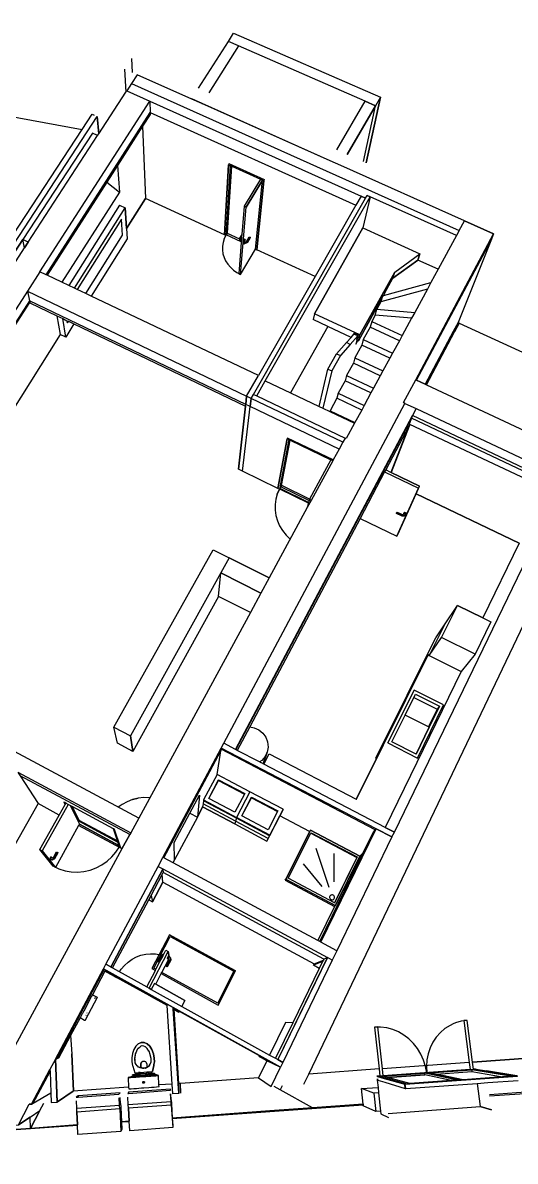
# Model space of a CAD drawing. Header units: metres. Extents: x -13.6 to 30.1, y -4.7 to 20.5.
# Drawn here: x 4.93 to 15.5, y -3.89 to 20.51 of the extents above; entities that cross this region are included whole.
import ezdxf

# ---------------------------------------------------------------- set-up
doc = ezdxf.new("R2010")
doc.units = ezdxf.units.M
for name, color, linetype in [('01_DALLE_INT-F', 7, 'CONTINUOUS'), ('02_MURS_MAISON-F', 7, 'CONTINUOUS'), ('04_MENUISERIE-F', 7, 'CONTINUOUS'), ('06_CLOISON-F', 7, 'CONTINUOUS'), ('07_DOUBLAGE-F', 7, 'CONTINUOUS'), ('08_MEUBLES___SANITAIRE-F', 7, 'CONTINUOUS'), ('23_TN-F', 7, 'CONTINUOUS'), ('LAYER0-F', 7, 'CONTINUOUS'), ('Z_03_R-1-F', 7, 'CONTINUOUS')]:
    doc.layers.add(name, color=color, linetype=linetype)

msp = doc.modelspace()

# ---------------------------------------------------------------- linework, layer by layer
at = {"layer": '01_DALLE_INT-F', "color": 7}
for points in [[(12.236, 16.109), (13.458, 15.557)], [(12.137, 13.693), (12.171, 13.818), (12.918, 15.165), (13.458, 15.557)], [(13.458, 15.557), (13.414, 15.42)], [(13.414, 15.42), (13.458, 15.557)], [(12.918, 15.165), (12.171, 13.818)], [(12.708, 14.722), (12.879, 15.031), (12.918, 15.165)], [(12.674, 14.662), (13.693, 14.938)], [(12.137, 13.693), (12.643, 14.605), (12.674, 14.662)], [(13.617, 14.799), (12.621, 14.527)], [(12.643, 14.605), (12.137, 13.693)], [(12.171, 13.818), (11.192, 14.272)], [(12.496, 14.241), (12.532, 14.367)], [(12.532, 14.367), (13.345, 14.297)], [(11.982, 13.764), (11.478, 13.999), (11.167, 14.144)], [(12.423, 14.107), (13.077, 13.805)], [(12.126, 13.698), (12.137, 13.693)], [(12.24, 13.716), (12.87, 13.424)], [(12.06, 13.329), (12.665, 13.046)], [(11.881, 12.946), (12.462, 12.673)], [(11.704, 12.566), (12.261, 12.303)], [(11.529, 12.191), (12.062, 11.938)]]:
    msp.add_lwpolyline(points, dxfattribs=at)
at = {"layer": '02_MURS_MAISON-F', "color": 7}
for points in [[(8.709, 19.102), (9.347, 20.108), (9.458, 20.284)], [(9.458, 20.284), (12.611, 18.91)], [(9.562, 20.014), (8.927, 19.005)], [(12.505, 18.728), (12.283, 18.825), (9.562, 20.014), (9.347, 20.108)], [(7.268, 19.742), (7.282, 19.442)], [(7.119, 19.515), (7.147, 19.018)], [(1.826, 10.86), (1.961, 11.066), (2.415, 11.763), (2.469, 11.845), (4.205, 14.507), (4.973, 15.685), (5.053, 15.808), (6.541, 18.09), (6.567, 18.128), (7.147, 19.018), (7.165, 19.045)], [(11.673, 17.786), (12.283, 18.825)], [(12.611, 18.91), (12.505, 18.728), (11.897, 17.686)], [(12.283, 18.825), (12.505, 18.728)], [(12.611, 18.91), (12.302, 17.507)], [(12.302, 17.507), (12.611, 18.91)], [(1.76, 11.447), (6.212, 18.221), (6.425, 18.545)], [(6.425, 18.545), (6.469, 18.525)], [(11.897, 17.686), (12.505, 18.728)], [(12.246, 17.531), (12.505, 18.728)], [(1.828, 11.317), (6.534, 18.496)], [(6.534, 18.496), (6.567, 18.128)], [(6.567, 18.128), (6.534, 18.496)], [(6.429, 18.142), (4.938, 15.862), (4.088, 14.563)], [(6.541, 18.09), (6.429, 18.142)], [(11.758, 17.448), (11.76, 17.451)], [(15.04, 15.985), (14.414, 16.264)], [(14.414, 16.264), (15.04, 15.985)], [(4.088, 14.563), (4.938, 15.862)], [(4.973, 15.685), (4.938, 15.862)], [(5.053, 15.808), (4.938, 15.862)], [(14.242, 15.948), (13.848, 15.224), (13.693, 14.938), (13.617, 14.799), (13.345, 14.297), (13.278, 14.174), (13.077, 13.805), (13.016, 13.693), (12.87, 13.424), (12.811, 13.316), (12.665, 13.046), (12.608, 12.942), (12.462, 12.673), (12.407, 12.572), (12.261, 12.303), (12.208, 12.206), (12.062, 11.938), (12.054, 11.923), (11.876, 11.595)], [(13.107, 12.365), (13.367, 12.853), (15.04, 15.985)], [(5.053, 15.808), (4.973, 15.685)], [(13.384, 12.845), (14.978, 15.831)], [(5.303, 15.168), (5.035, 14.752)], [(9.991, 12.944), (6.405, 14.646), (6.286, 14.702), (6.099, 14.791), (6.045, 14.816), (5.92, 14.876), (5.776, 14.944), (5.457, 15.095), (5.434, 15.106), (5.303, 15.168)], [(5.035, 14.752), (9.739, 12.505)], [(9.719, 12.328), (5.077, 14.55)], [(5.084, 14.514), (5.086, 14.504)], [(5.086, 14.504), (5.668, 14.225), (5.792, 14.166), (5.883, 14.122), (5.913, 14.108), (6.032, 14.051), (9.715, 12.287)], [(14.275, 14.082), (14.174, 13.893)], [(14.301, 14.07), (14.275, 14.082)], [(9.715, 12.287), (9.719, 12.328), (9.739, 12.505), (9.991, 12.944)], [(9.956, 12.511), (10.14, 12.832)], [(10.14, 12.832), (10.677, 12.577), (11.298, 12.282), (11.377, 12.245), (11.525, 12.174), (12.054, 11.923)], [(13.367, 12.853), (13.384, 12.845), (13.571, 12.758), (13.598, 12.745), (16.828, 11.238)], [(13.571, 12.758), (13.384, 12.845)], [(9.739, 12.505), (9.719, 12.328)], [(13.137, 12.35), (13.107, 12.365)], [(11.804, 11.519), (11.722, 11.369), (11.596, 11.136), (11.587, 11.121), (11.125, 10.271), (11.04, 10.115), (10.222, 8.611), (10.045, 8.285), (9.819, 7.869), (7.422, 3.462)], [(11.876, 11.595), (11.851, 11.607)], [(10.966, -2.243), (11.071, -2.025), (17.309, 11.01)], [(12.909, 3.161), (16.506, 10.575)], [(15.591, 9.35), (13.376, 10.412)], [(13.376, 10.412), (15.591, 9.35)], [(7.422, 3.462), (1.278, 6.743), (0.737, 7.032), (0.398, 7.213), (0.373, 7.226), (0.234, 7.3)], [(7.841, 2.426), (7.944, 2.62), (9.194, 4.963)], [(7.962, 2.611), (9.185, 4.902)], [(9.103, 4.394), (9.185, 4.902), (9.19, 4.935)], [(9.19, 4.935), (9.185, 4.902)], [(4.83, 4.444), (7.251, 3.146)], [(7.229, 3.107), (4.88, 4.367)], [(8.161, 2.504), (8.194, 2.566), (8.187, 2.938), (8.523, 3.568), (8.727, 3.949)], [(8.727, 3.949), (8.681, 3.484)], [(5.717, 3.527), (5.264, 3.772)], [(7.063, 2.802), (7.037, 2.817), (7.03, 2.835), (6.903, 3.22), (6.879, 3.233), (5.998, 3.706), (5.949, 3.732), (5.91, 3.754), (5.859, 3.78), (5.835, 3.794), (5.816, 3.804)], [(5.816, 3.804), (5.843, 3.751)], [(8.681, 3.484), (8.795, 3.699)], [(8.795, 3.699), (8.681, 3.484)], [(8.523, 3.568), (8.681, 3.484)], [(7.251, 3.146), (7.229, 3.107), (7.063, 2.802), (4.583, -1.759), (4.394, -2.106), (4.391, -2.112)], [(7.063, 2.802), (7.229, 3.107)], [(7.716, 1.666), (7.941, 2.089), (7.924, 2.25)], [(7.941, 2.089), (7.716, 1.666)], [(7.637, 1.71), (7.716, 1.666)], [(7.687, 1.805), (7.716, 1.666)], [(11.369, 0.387), (11.171, 0.306)], [(5.636, -1.705), (6.668, 0.229)], [(5.665, -1.696), (6.685, 0.217)], [(6.709, 0.201), (6.699, 0.183), (6.429, -0.324), (6.428, -0.325), (6.428, -0.326), (6.427, -0.328), (6.425, -0.33), (6.415, -0.35), (6.414, -0.352), (6.413, -0.354), (6.412, -0.355), (6.408, -0.363), (6.408, -0.363), (6.407, -0.365), (6.406, -0.368), (6.242, -0.674), (6.24, -0.677), (6.239, -0.68), (6.238, -0.682), (6.214, -0.727), (6.213, -0.729), (6.211, -0.732), (6.21, -0.735), (6.166, -0.817), (6.164, -0.82), (6.164, -0.822), (6.163, -0.822), (5.962, -1.2), (5.704, -1.683)], [(6.699, 0.183), (6.876, 0.084)], [(6.876, 0.084), (6.709, 0.201)], [(6.709, 0.201), (6.876, 0.084)], [(10.73, -0.924), (10.57, -0.921)], [(5.122, -2.667), (5.518, -1.925)], [(10.262, -2.294), (10.465, -1.876)], [(14.534, -1.928), (12.672, -2.063)], [(14.648, -1.92), (14.609, -1.923)], [(14.662, -1.922), (14.885, -1.958)], [(5.157, -2.647), (5.52, -1.967)], [(9.993, -2.103), (10.262, -2.294)], [(12.597, -2.069), (12.535, -2.073)], [(12.543, -2.153), (12.56, -2.31), (12.572, -2.426), (12.615, -2.82), (12.621, -2.879)], [(12.544, -2.076), (12.693, -2.118)], [(7.022, -2.424), (6.122, -2.49), (6.081, -2.52)], [(6.998, -2.453), (7.022, -2.424)], [(7.186, -2.44), (7.207, -2.438), (8.102, -2.373)], [(7.206, -2.411), (7.186, -2.44)], [(7.207, -2.438), (7.186, -2.44)], [(8.105, -2.346), (7.206, -2.411)], [(7.206, -2.411), (7.207, -2.438)], [(8.102, -2.373), (8.105, -2.346)], [(8.33, -2.434), (8.32, -2.225)], [(12.203, -2.336), (12.56, -2.31)], [(12.241, -2.704), (12.238, -2.668), (12.203, -2.336)], [(12.572, -2.426), (12.468, -2.434), (12.203, -2.336)], [(12.468, -2.434), (12.509, -2.828)], [(14.687, -2.224), (14.752, -2.723)], [(4.841, -3.11), (5.075, -2.671)], [(5.075, -2.671), (5.122, -2.667)], [(5.122, -2.667), (5.075, -2.671)], [(5.1, -3.189), (5.302, -2.808), (5.387, -2.648)], [(6.081, -2.52), (6.123, -2.517), (6.998, -2.453)], [(6.123, -2.517), (6.081, -2.52)], [(6.092, -2.759), (6.085, -2.597)], [(6.122, -2.49), (6.123, -2.517)], [(7.011, -2.692), (7.002, -2.531)], [(7.034, -2.658), (7.027, -2.529)], [(7.199, -2.678), (7.19, -2.517)], [(8.117, -2.611), (8.107, -2.451)], [(8.119, -2.579), (8.111, -2.45)], [(8.124, -2.658), (8.144, -2.967), (8.154, -3.129), (8.152, -3.172)], [(12.238, -2.668), (12.241, -2.704)], [(-5.902, -3.893), (-2.268, -3.628), (0.324, -3.439), (0.748, -3.408), (3.014, -3.243), (3.024, -3.242), (3.036, -3.241), (3.554, -3.204), (3.807, -3.185), (4.841, -3.11), (5.092, -2.946), (5.302, -2.808)], [(5.302, -2.808), (5.1, -3.189)], [(6.116, -3.321), (6.107, -3.116), (6.095, -2.839)], [(6.095, -2.839), (6.107, -3.116)], [(7.015, -2.772), (7.041, -3.253)], [(7.038, -2.737), (7.055, -3.047), (7.063, -3.209), (7.041, -3.253)], [(7.23, -3.24), (7.219, -3.034), (7.203, -2.758)], [(7.203, -2.758), (7.219, -3.034)], [(8.122, -2.691), (8.152, -3.172)], [(11.149, -2.748), (10.238, -2.814), (8.144, -2.967)], [(12.615, -2.82), (12.509, -2.828), (12.241, -2.704)], [(12.621, -2.879), (12.784, -2.954)], [(12.774, -2.868), (14.752, -2.723), (14.993, -2.792)], [(14.993, -2.792), (14.752, -2.723)], [(6.107, -3.116), (5.1, -3.189), (3.556, -3.302), (3.018, -3.579), (0.745, -3.746)], [(5.092, -2.946), (4.841, -3.11)], [(5.1, -3.189), (5.092, -2.946)], [(7.219, -3.034), (7.055, -3.047)], [(3.556, -3.302), (5.1, -3.189)], [(7.041, -3.253), (6.116, -3.321)], [(8.152, -3.172), (7.23, -3.24)]]:
    msp.add_lwpolyline(points, dxfattribs=at)
at = {"layer": '04_MENUISERIE-F', "color": 7}
for points in [[(9.385, 17.449), (9.293, 15.946), (9.257, 15.873), (9.233, 15.796), (9.22, 15.717), (9.219, 15.637), (9.231, 15.557), (9.254, 15.479), (9.288, 15.403), (9.334, 15.332), (9.39, 15.267), (9.455, 15.207), (9.528, 15.156), (9.568, 15.135)], [(9.354, 17.488), (9.352, 17.464), (9.263, 15.96)], [(9.263, 15.96), (9.352, 17.464)], [(9.329, 16.006), (9.42, 17.434)], [(9.352, 17.464), (9.385, 17.449), (9.42, 17.434), (10.035, 17.156)], [(9.42, 17.434), (9.385, 17.449)], [(10.035, 17.156), (9.686, 16.577), (9.636, 15.97), (9.632, 15.918), (9.631, 15.904), (9.628, 15.87), (9.628, 15.868), (9.628, 15.864), (9.622, 15.794), (9.568, 15.133)], [(9.608, 15.114), (9.73, 16.557), (10.079, 17.136)], [(10.079, 17.136), (9.73, 16.557)], [(10.114, 17.145), (10.111, 17.121), (9.959, 15.64)], [(9.959, 15.64), (10.111, 17.121)], [(10.079, 17.136), (10.111, 17.121)], [(9.73, 16.557), (9.686, 16.577)], [(9.257, 15.873), (9.293, 15.946)], [(9.622, 15.813), (9.3, 15.961)], [(9.321, 15.995), (9.322, 15.995), (9.586, 15.873)], [(9.636, 15.97), (9.587, 15.888), (9.586, 15.874), (9.586, 15.873), (9.591, 15.837)], [(9.591, 15.837), (9.592, 15.852), (9.587, 15.888)], [(9.632, 15.918), (9.609, 15.879)], [(9.609, 15.879), (9.614, 15.876), (9.628, 15.87)], [(9.614, 15.876), (9.609, 15.879)], [(9.631, 15.904), (9.614, 15.876)], [(9.628, 15.868), (9.626, 15.865), (9.624, 15.837), (9.623, 15.823), (9.622, 15.813), (9.622, 15.812), (9.62, 15.795)], [(9.626, 15.865), (9.628, 15.864)], [(9.706, 15.863), (9.69, 15.836), (9.687, 15.808), (9.686, 15.794), (9.683, 15.766)], [(9.687, 15.808), (9.703, 15.835), (9.706, 15.863)], [(9.706, 15.863), (9.695, 15.868)], [(9.695, 15.868), (9.706, 15.863)], [(9.815, 15.911), (9.814, 15.897), (9.755, 15.797), (9.717, 15.779)], [(9.735, 15.821), (9.794, 15.92)], [(9.815, 15.911), (9.756, 15.811), (9.755, 15.797)], [(9.794, 15.92), (9.815, 15.911)], [(9.814, 15.897), (9.815, 15.911)], [(9.591, 15.837), (9.623, 15.823)], [(9.592, 15.852), (9.624, 15.837)], [(9.608, 15.114), (9.929, 15.655)], [(9.62, 15.795), (9.622, 15.794)], [(9.622, 15.812), (9.622, 15.813)], [(9.673, 15.771), (9.683, 15.766)], [(9.69, 15.836), (9.679, 15.841)], [(9.683, 15.766), (9.697, 15.789)], [(9.697, 15.789), (9.683, 15.766)], [(9.717, 15.779), (9.697, 15.789), (9.686, 15.794)], [(9.687, 15.808), (9.69, 15.836)], [(9.718, 15.793), (9.687, 15.808)], [(9.703, 15.835), (9.735, 15.821)], [(9.717, 15.779), (9.718, 15.793)], [(9.756, 15.811), (9.718, 15.793)], [(9.755, 15.797), (9.756, 15.811)], [(9.929, 15.655), (9.929, 15.654)], [(9.568, 15.133), (9.608, 15.114)], [(9.589, 15.123), (9.608, 15.113)], [(10.647, 11.572), (10.444, 10.512), (10.396, 10.406), (10.365, 10.295), (10.349, 10.18), (10.349, 10.064), (10.366, 9.949), (10.398, 9.835), (10.446, 9.726), (10.509, 9.623), (10.586, 9.528), (10.675, 9.442)], [(10.615, 11.607), (10.612, 11.589), (10.411, 10.527)], [(10.411, 10.527), (10.612, 11.589)], [(10.481, 10.58), (10.484, 10.591), (10.672, 11.561)], [(10.612, 11.589), (10.647, 11.572), (10.672, 11.561), (11.547, 11.14)], [(11.596, 11.136), (10.615, 11.607)], [(10.672, 11.561), (10.647, 11.572)], [(11.547, 11.14), (11.088, 10.297), (11.085, 10.291), (11.08, 10.271), (11.069, 10.227), (11.069, 10.226), (11.064, 10.21), (11.04, 10.115)], [(12.7, 10.881), (13.428, 10.532)], [(13.45, 10.576), (12.841, 10.867), (12.834, 10.871), (12.723, 10.924)], [(12.841, 10.867), (13.45, 10.576)], [(10.396, 10.406), (10.444, 10.512)], [(11.069, 10.227), (10.452, 10.527)], [(10.473, 10.567), (10.474, 10.566), (10.479, 10.564), (11.08, 10.271)], [(10.479, 10.564), (10.474, 10.566)], [(12.96, 9.501), (13.428, 10.532), (13.45, 10.576)], [(12.96, 9.501), (12.981, 9.541), (13.376, 10.412), (13.45, 10.576)], [(11.125, 10.271), (11.085, 10.291)], [(12.954, 9.99), (12.958, 10), (12.969, 10.02)], [(12.969, 10.02), (13.095, 9.96)], [(13.095, 9.96), (13.111, 9.99), (13.12, 10.01), (13.125, 10.02)], [(13.125, 10.02), (13.12, 10.01)], [(13.12, 10.01), (13.155, 9.994)], [(13.133, 9.945), (13.141, 9.964), (13.146, 9.974), (13.155, 9.994), (13.16, 10.004)], [(12.172, 9.884), (12.96, 9.501)], [(13.125, 9.933), (13.08, 9.929), (12.954, 9.99)], [(12.958, 10), (13.084, 9.939), (13.129, 9.943)], [(13.08, 9.929), (13.084, 9.939)], [(13.146, 9.974), (13.111, 9.99)], [(13.111, 9.99), (13.146, 9.974)], [(13.125, 9.933), (13.129, 9.943), (13.146, 9.974)], [(13.141, 9.964), (13.131, 9.945), (13.125, 9.933)], [(13.133, 9.945), (13.131, 9.945)], [(13.131, 9.945), (13.133, 9.945)], [(13.138, 9.955), (13.133, 9.945)], [(12.96, 9.501), (12.96, 9.5)], [(5.301, 2.787), (5.717, 3.527), (5.843, 3.751), (5.85, 3.764), (5.859, 3.78)], [(5.91, 3.754), (5.351, 2.759)], [(5.949, 3.732), (6.122, 3.387), (6.15, 3.331), (6.15, 3.331), (6.134, 3.303), (5.635, 2.405)], [(5.998, 3.706), (6.14, 3.418)], [(7.659, 3.897), (7.656, 3.897), (7.533, 3.9), (7.411, 3.886), (7.291, 3.857), (7.176, 3.813), (7.067, 3.754), (6.985, 3.695)], [(7.291, 3.857), (7.411, 3.886)], [(6.13, 3.401), (6.131, 3.401), (6.975, 2.947), (6.999, 2.874)], [(6.15, 3.331), (6.999, 2.874)], [(6.15, 3.331), (6.15, 3.331)], [(7.009, 2.846), (6.999, 2.874), (6.999, 2.874), (6.975, 2.947), (6.966, 2.973), (6.879, 3.233)], [(5.635, 2.405), (5.589, 2.43), (5.301, 2.787)], [(5.301, 2.787), (5.351, 2.759), (5.635, 2.405)], [(5.567, 2.565), (5.611, 2.588), (5.685, 2.722)], [(5.688, 2.718), (5.614, 2.585), (5.569, 2.562)], [(5.587, 2.601), (5.662, 2.735)], [(5.685, 2.722), (5.611, 2.588)], [(5.636, 2.408), (5.712, 2.373), (5.841, 2.332), (5.975, 2.31), (6.111, 2.304), (6.247, 2.317), (6.38, 2.347), (6.509, 2.394), (6.631, 2.458), (6.743, 2.536), (6.845, 2.628), (6.934, 2.732), (7.009, 2.846)], [(5.662, 2.735), (5.685, 2.722), (5.688, 2.718)], [(5.539, 2.574), (5.534, 2.581), (5.531, 2.584), (5.526, 2.591), (5.514, 2.598)], [(5.546, 2.628), (5.526, 2.591)], [(5.527, 2.581), (5.539, 2.574)], [(5.531, 2.584), (5.551, 2.621)], [(5.569, 2.562), (5.567, 2.565), (5.531, 2.584)], [(5.534, 2.634), (5.546, 2.628), (5.551, 2.621), (5.587, 2.601)], [(5.569, 2.562), (5.541, 2.577), (5.534, 2.581)], [(5.539, 2.574), (5.541, 2.577)], [(5.541, 2.577), (5.539, 2.574)], [(5.551, 2.621), (5.546, 2.628)], [(5.611, 2.588), (5.614, 2.585)], [(5.591, 2.428), (5.589, 2.429)], [(7.014, 0.164), (7.049, 0.22), (7.117, 0.302), (7.195, 0.374), (7.281, 0.435), (7.373, 0.484), (7.471, 0.52), (7.573, 0.543), (7.677, 0.553), (7.781, 0.549), (7.883, 0.531), (7.91, 0.522)], [(7.595, -0.157), (7.78, 0.197), (7.793, 0.222), (7.942, 0.508), (7.943, 0.509), (7.963, 0.547), (8.006, 0.63)], [(7.647, -0.186), (8.058, 0.601)], [(7.84, 0.385), (7.839, 0.386), (7.912, 0.526), (7.957, 0.55)], [(7.937, 0.512), (7.864, 0.373), (7.864, 0.371)], [(7.937, 0.511), (7.864, 0.371)], [(7.864, 0.371), (7.937, 0.511)], [(7.937, 0.512), (7.937, 0.511), (7.942, 0.508)], [(7.943, 0.509), (7.937, 0.512)], [(7.942, 0.508), (7.937, 0.511)], [(7.957, 0.55), (7.963, 0.547)], [(8.006, 0.63), (8.058, 0.601)], [(8.067, 0.492), (8.048, 0.454), (8.048, 0.451), (8.048, 0.45), (8.049, 0.447)], [(8.048, 0.451), (8.068, 0.489), (8.067, 0.492)], [(8.068, 0.489), (8.048, 0.451)], [(8.067, 0.492), (8.055, 0.499)], [(8.058, 0.601), (8.074, 0.486)], [(8.074, 0.486), (8.058, 0.601)], [(8.105, 0.469), (8.074, 0.486), (8.068, 0.489)], [(7.117, 0.302), (7.049, 0.22)], [(7.789, -0.1), (7.907, 0.127), (7.92, 0.152), (8.069, 0.439)], [(7.839, 0.386), (7.864, 0.373)], [(7.864, 0.371), (7.84, 0.385)], [(8.012, 0.29), (8.012, 0.291), (8.085, 0.43), (8.085, 0.431)], [(8.012, 0.291), (8.037, 0.277)], [(8.037, 0.276), (8.012, 0.29)], [(8.035, 0.461), (8.048, 0.454)], [(8.105, 0.468), (8.11, 0.417), (8.11, 0.416), (8.037, 0.276)], [(8.037, 0.454), (8.049, 0.447)], [(8.037, 0.276), (8.037, 0.277), (8.11, 0.417)], [(8.085, 0.431), (8.048, 0.451)], [(8.085, 0.43), (8.069, 0.439), (8.05, 0.449), (8.048, 0.45)], [(8.049, 0.447), (8.05, 0.449)], [(8.05, 0.449), (8.049, 0.447)], [(8.11, 0.416), (8.105, 0.468), (8.105, 0.469)], [(8.105, 0.468), (8.105, 0.468)], [(7.694, -0.369), (7.632, -0.313), (7.631, -0.312), (6.76, 0.171)], [(6.76, 0.171), (6.762, 0.169), (6.912, 0.065)], [(6.762, 0.169), (6.801, 0.147), (6.955, 0.062), (7.592, -0.291), (7.632, -0.313)], [(6.801, 0.147), (6.947, 0.045)], [(6.955, 0.062), (6.801, 0.147)], [(7.92, 0.152), (7.907, 0.127)], [(7.659, -0.35), (7.592, -0.291)], [(14.475, -0.875), (14.346, -0.893), (14.222, -0.928), (14.172, -0.951), (14.104, -0.981), (13.995, -1.05), (13.896, -1.134), (13.808, -1.231), (13.735, -1.34), (13.676, -1.46), (13.632, -1.588), (13.606, -1.722), (13.596, -1.86), (13.604, -1.999)], [(14.475, -0.875), (14.4, -0.88)], [(14.4, -0.88), (14.514, -1.776), (14.534, -1.928), (14.534, -1.932)], [(14.61, -1.926), (14.609, -1.923), (14.589, -1.77), (14.475, -0.875)], [(12.558, -1.012), (12.483, -1.018)], [(13.604, -1.999), (13.579, -1.861), (13.537, -1.727), (13.48, -1.599), (13.407, -1.479), (13.321, -1.37), (13.223, -1.273), (13.115, -1.19), (12.997, -1.122), (12.874, -1.07), (12.745, -1.035), (12.614, -1.017), (12.483, -1.018)], [(12.483, -1.018), (12.58, -1.916), (12.597, -2.069), (12.597, -2.072)], [(12.673, -2.066), (12.672, -2.063), (12.656, -1.91), (12.558, -1.012)], [(12.605, -2.074), (12.658, -2.07), (13.561, -2.005), (13.614, -2.001), (13.667, -1.997), (14.569, -1.932), (14.621, -1.928)], [(14.534, -1.932), (13.604, -1.999), (12.673, -2.066)], [(15.404, -2.072), (14.569, -1.932)], [(14.662, -1.922), (14.61, -1.926)], [(14.621, -1.928), (14.61, -1.926)], [(14.648, -1.92), (14.662, -1.922)], [(12.535, -2.073), (12.544, -2.076), (12.597, -2.072), (12.605, -2.074), (13.181, -2.234), (13.192, -2.236)], [(12.54, -2.129), (12.543, -2.153)], [(12.543, -2.153), (12.552, -2.156), (12.702, -2.201), (13.142, -2.332), (13.153, -2.335), (14.687, -2.224), (14.917, -2.207), (15.567, -2.16)], [(12.549, -2.128), (12.552, -2.156)], [(13.241, -2.229), (12.764, -2.099), (12.658, -2.07)], [(12.693, -2.118), (13.132, -2.241), (13.142, -2.244), (15.555, -2.068)], [(13.132, -2.241), (13.192, -2.236), (14.336, -2.153), (15.479, -2.07), (15.539, -2.066), (15.555, -2.068)], [(15.479, -2.07), (15.463, -2.067), (15.404, -2.072), (15.23, -2.084), (14.383, -2.146), (14.324, -2.15), (14.263, -2.155), (14.127, -2.165), (13.241, -2.229), (13.181, -2.234)], [(13.614, -2.001), (13.561, -2.005)], [(14.263, -2.155), (13.561, -2.005)], [(14.336, -2.153), (14.324, -2.15), (13.614, -2.001), (13.604, -1.999)], [(13.614, -2.001), (14.324, -2.15)], [(14.383, -2.146), (13.806, -2.026), (13.667, -1.997)], [(14.127, -2.165), (14.263, -2.155)], [(15.555, -2.068), (15.539, -2.066), (14.885, -1.958)], [(13.142, -2.332), (13.132, -2.241)], [(13.153, -2.335), (13.142, -2.244)], [(7.015, -2.772), (7.011, -2.692), (7.034, -2.658)], [(7.199, -2.678), (8.117, -2.611)], [(7.203, -2.758), (7.199, -2.678)], [(8.122, -2.691), (8.117, -2.611), (8.119, -2.579)], [(8.124, -2.658), (8.122, -2.691)], [(6.092, -2.759), (7.011, -2.692)], [(6.095, -2.839), (6.092, -2.759)], [(7.015, -2.772), (6.095, -2.839)], [(7.038, -2.737), (7.015, -2.772)], [(8.122, -2.691), (7.203, -2.758)]]:
    msp.add_lwpolyline(points, dxfattribs=at)
at = {"layer": '06_CLOISON-F', "color": 7}
for points in [[(9.653, 10.897), (9.818, 12.28), (9.838, 12.457), (9.888, 12.543), (12.293, 16.747)], [(12.197, 16.79), (12.085, 16.595), (11.208, 15.066), (9.991, 12.944)], [(10.14, 12.832), (12.393, 16.776)], [(12.393, 16.776), (12.327, 16.806)], [(12.327, 16.806), (12.393, 16.776)], [(11.298, 12.282), (11.483, 13.084), (11.666, 13.412), (11.881, 13.652), (11.982, 13.764), (12.043, 13.831), (12.052, 13.854), (12.056, 13.86)], [(12.136, 13.823), (12.133, 13.817), (12.123, 13.794), (11.963, 13.614), (11.75, 13.373), (11.567, 13.044), (11.377, 12.245)], [(12.123, 13.794), (12.043, 13.831)], [(12.052, 13.854), (12.133, 13.817)], [(12.056, 13.86), (12.136, 13.823)], [(12.136, 13.823), (12.106, 13.707), (12.082, 13.619)], [(12.082, 13.619), (12.126, 13.698)], [(12.106, 13.707), (12.136, 13.823)], [(11.963, 13.614), (11.881, 13.652)], [(11.666, 13.412), (11.75, 13.373)], [(11.483, 13.084), (11.567, 13.044)], [(11.804, 11.519), (9.838, 12.457), (9.739, 12.505)], [(9.838, 12.457), (9.818, 12.28)], [(9.888, 12.543), (9.956, 12.511), (11.851, 11.607)], [(9.565, 10.939), (9.715, 12.287)], [(9.715, 12.287), (9.565, 10.939)], [(11.722, 11.369), (9.818, 12.28), (9.719, 12.328)], [(13.241, 11.901), (13.22, 11.861), (12.834, 10.871)], [(11.851, 11.607), (11.804, 11.519)], [(10.411, 10.527), (9.653, 10.897), (9.565, 10.939)], [(9.19, 4.935), (9.194, 4.963), (9.248, 5.064)], [(9.194, 4.963), (9.19, 4.935)], [(12.5, 3.212), (9.19, 4.935)], [(12.52, 3.232), (9.194, 4.963)], [(12.909, 3.161), (12.714, 3.262), (10.11, 4.616), (10.096, 4.623), (10.085, 4.629), (10.048, 4.648), (10.016, 4.665), (9.539, 4.913), (9.509, 4.929), (9.502, 4.932)], [(5.264, 3.772), (3.375, 0.447)], [(11.087, 3.172), (10.451, 3.507)], [(12.714, 3.262), (12.909, 3.161)], [(12.858, 3.056), (12.909, 3.161)], [(11.33, 0.802), (11.308, 0.813), (11.264, 0.837), (8.161, 2.504), (7.962, 2.611), (7.944, 2.62)], [(7.94, 2.373), (11.473, 0.471)], [(11.394, 0.438), (7.948, 2.295)], [(6.668, 0.229), (6.72, 0.327)], [(6.821, 0.271), (6.824, 0.269), (6.86, 0.249), (7.595, -0.157), (7.647, -0.186), (7.693, -0.212), (8.348, -0.575), (8.35, -0.576), (10.231, -1.617), (10.359, -1.687), (10.405, -1.713), (10.409, -1.715)], [(10.465, -1.876), (8.161, -0.599), (8.032, -0.527), (6.668, 0.229)], [(6.671, 0.226), (8.032, -0.528)], [(6.912, 0.065), (6.876, 0.084)], [(7.693, -0.212), (7.647, -0.186)], [(8.034, -0.558), (7.694, -0.369)], [(8.155, -2.447), (8.141, -2.238), (8.034, -0.558), (8.032, -0.528), (8.032, -0.527)], [(8.032, -0.527), (8.161, -0.599)], [(8.281, -2.434), (8.267, -2.228), (8.163, -0.629), (8.162, -0.606), (8.161, -0.6), (8.161, -0.599)], [(8.161, -0.599), (8.161, -0.599), (8.161, -0.605), (8.163, -0.629), (8.267, -2.228), (8.281, -2.438)], [(8.172, -0.634), (8.162, -0.606), (8.161, -0.605), (8.161, -0.599)], [(10.46, -1.874), (8.161, -0.6)], [(8.291, -0.679), (8.287, -0.698)], [(8.287, -0.698), (8.296, -0.682)], [(10.203, -1.739), (10.014, -1.634), (8.296, -0.682), (8.291, -0.679)], [(5.636, -1.705), (5.518, -1.925), (5.52, -1.967), (5.537, -2.43), (5.545, -2.636)], [(5.672, -2.627), (5.636, -1.705)], [(5.678, -2.623), (5.642, -1.703)], [(10.006, -1.651), (10.014, -1.634)], [(10.006, -1.651), (10.203, -1.739)], [(10.169, -1.742), (10.006, -1.651)], [(10.014, -1.634), (10.203, -1.739)], [(5.545, -2.636), (5.672, -2.627), (5.678, -2.623), (6.019, -2.391), (6.02, -2.391)], [(6.019, -2.391), (5.678, -2.623)], [(8.281, -2.438), (8.155, -2.447)]]:
    msp.add_lwpolyline(points, dxfattribs=at)
at = {"layer": '07_DOUBLAGE-F', "color": 7}
for points in [[(7.392, 19.394), (7.266, 19.202), (7.165, 19.045)], [(14.414, 16.264), (11.759, 17.447), (11.758, 17.448), (11.533, 17.548), (8.781, 18.775), (8.564, 18.871), (7.392, 19.394)], [(7.165, 19.045), (7.659, 18.824), (12.197, 16.79), (12.293, 16.747)], [(7.266, 19.202), (14.301, 16.057)], [(5.303, 15.168), (7.659, 18.824)], [(5.434, 15.106), (7.666, 18.581)], [(7.666, 18.581), (12.085, 16.595)], [(7.667, 18.539), (7.507, 18.288), (6.969, 17.45), (6.736, 17.088), (5.457, 15.095)], [(6.969, 17.45), (7.009, 16.879), (5.776, 14.944)], [(6.736, 17.088), (6.969, 17.45)], [(9.354, 17.488), (10.114, 17.145)], [(6.736, 17.088), (7.009, 16.879)], [(12.293, 16.747), (12.197, 16.79)], [(12.293, 16.747), (12.327, 16.806)], [(14.242, 15.948), (12.393, 16.776)], [(14.301, 16.057), (14.414, 16.264)], [(5.035, 14.752), (0.234, 7.3)], [(5.077, 14.55), (0.373, 7.226)], [(0.398, 7.213), (2.091, 9.851), (2.199, 10.02), (2.92, 11.143), (4.447, 13.521), (4.621, 13.793), (5.084, 14.514)], [(9.248, 5.064), (13.137, 12.35)], [(13.377, 12.238), (13.296, 12.086), (9.502, 4.932)], [(13.137, 12.35), (13.377, 12.238), (16.583, 10.732)], [(13.377, 12.238), (13.296, 12.086)], [(9.502, 4.932), (13.296, 12.086)], [(13.274, 12.03), (9.509, 4.929)], [(9.509, 4.929), (13.274, 12.03)], [(16.47, 10.525), (13.274, 12.03)], [(16.506, 10.575), (13.296, 12.086)], [(13.22, 11.861), (12.723, 10.924), (12.7, 10.881), (12.172, 9.884), (9.806, 5.417), (9.539, 4.913)], [(16.391, 10.414), (16.14, 10.533), (16.117, 10.543), (13.244, 11.899), (13.241, 11.901), (13.226, 11.907)], [(9.502, 4.932), (9.248, 5.064)], [(11.308, 0.813), (12.236, 2.707), (12.468, 3.182)], [(11.33, 0.802), (12.52, 3.232)], [(12.52, 3.232), (12.858, 3.056)], [(12.858, 3.056), (12.52, 3.232)], [(6.72, 0.327), (7.841, 2.426)], [(7.94, 2.373), (6.821, 0.271)], [(7.941, 2.366), (6.824, 0.269)], [(6.86, 0.249), (7.637, 1.71), (7.687, 1.805), (7.924, 2.25), (7.948, 2.295)], [(7.841, 2.426), (7.94, 2.373)], [(7.687, 1.805), (7.637, 1.71)], [(11.674, 0.617), (11.33, 0.802)], [(6.821, 0.271), (6.72, 0.327)], [(6.72, 0.327), (6.821, 0.271)], [(11.394, 0.438), (11.385, 0.419), (11.369, 0.387), (11.297, 0.238), (10.73, -0.924), (10.359, -1.687)], [(11.466, 0.468), (10.405, -1.713)], [(11.473, 0.471), (10.409, -1.715)], [(11.576, 0.415), (11.473, 0.471)], [(10.409, -1.715), (10.514, -1.774)], [(10.514, -1.774), (10.409, -1.715)]]:
    msp.add_lwpolyline(points, dxfattribs=at)
at = {"layer": '08_MEUBLES___SANITAIRE-F', "color": 7}
for points in [[(7.01, 16.594), (7.133, 16.537)], [(6.045, 14.816), (7.133, 16.537)], [(7.133, 16.537), (7.162, 16.095), (7.176, 15.875)], [(7.162, 16.095), (7.133, 16.537)], [(7.053, 16.3), (6.099, 14.791)], [(6.286, 14.702), (7.077, 15.958), (7.053, 16.3)], [(5.856, 13.771), (5.792, 14.166)], [(5.883, 14.122), (5.891, 14.073)], [(5.891, 14.073), (5.913, 14.108)], [(5.913, 14.108), (5.891, 14.073)], [(6.965, 5.067), (6.891, 5.408), (9.022, 9.208)], [(9.365, 9.037), (9.186, 8.715), (7.244, 5.222), (7.299, 4.891)], [(9.022, 9.208), (9.365, 9.037), (10.222, 8.611)], [(10.222, 8.611), (9.365, 9.037)], [(9.137, 8.212), (9.186, 8.715)], [(9.186, 8.715), (10.045, 8.285)], [(10.045, 8.285), (9.186, 8.715)], [(12.512, 4.746), (12.529, 4.78), (12.859, 5.443), (13.185, 6.098), (13.399, 6.529), (13.479, 6.69), (13.796, 7.327), (13.982, 7.602), (14.264, 8.019)], [(13.655, 6.945), (13.923, 7.332), (14.264, 8.019)], [(14.264, 8.019), (14.809, 7.751), (14.983, 7.666)], [(14.809, 7.751), (14.264, 8.019)], [(13.982, 7.602), (13.655, 6.945)], [(14.646, 6.974), (13.923, 7.332)], [(12.092, 3.867), (12.526, 4.739), (12.563, 4.814), (12.58, 4.848), (12.665, 5.018), (12.914, 5.519), (13.243, 6.18), (13.46, 6.616), (13.54, 6.778), (13.622, 6.942), (13.632, 6.957)], [(12.095, 3.866), (12.673, 5.029), (13.632, 6.957)], [(13.632, 6.957), (13.655, 6.945)], [(13.655, 6.945), (13.632, 6.957)], [(13.46, 6.616), (13.399, 6.529)], [(13.54, 6.778), (13.479, 6.69)], [(13.333, 6.205), (12.77, 5.071)], [(12.77, 5.071), (13.333, 6.205)], [(13.14, 5.668), (13.357, 6.105), (13.364, 6.12)], [(13.14, 5.668), (13.329, 6.049), (13.357, 6.105)], [(13.243, 6.18), (13.185, 6.098)], [(13.965, 5.887), (13.333, 6.205)], [(13.364, 6.12), (13.878, 5.861)], [(13.329, 6.049), (13.826, 5.798)], [(13.878, 5.861), (13.656, 5.407), (13.376, 4.834)], [(13.408, 4.746), (13.965, 5.887)], [(13.878, 5.861), (13.826, 5.798), (13.639, 5.416)], [(12.858, 5.098), (13.14, 5.668)], [(13.656, 5.407), (13.639, 5.416), (13.14, 5.668)], [(6.891, 5.408), (7.244, 5.222)], [(9.806, 5.417), (9.904, 5.399), (10.003, 5.352), (10.088, 5.282), (10.151, 5.193), (10.189, 5.092), (10.2, 4.984), (10.181, 4.877), (10.096, 4.623)], [(12.914, 5.519), (12.859, 5.443)], [(13.376, 4.834), (13.656, 5.407)], [(13.639, 5.416), (13.656, 5.407)], [(7.299, 4.891), (7.244, 5.222)], [(12.665, 5.018), (12.673, 5.029)], [(12.77, 5.071), (13.408, 4.746)], [(13.376, 4.834), (12.858, 5.098)], [(10.181, 4.877), (10.135, 4.78), (10.064, 4.698), (10.016, 4.665)], [(10.096, 4.623), (10.181, 4.877)], [(10.11, 4.616), (10.224, 4.835)], [(10.224, 4.835), (12.092, 3.867), (12.095, 3.866)], [(12.563, 4.814), (12.512, 4.746)], [(12.526, 4.739), (12.512, 4.746)], [(12.58, 4.848), (12.529, 4.78)], [(8.925, 3.883), (9.138, 4.284)], [(8.93, 3.88), (9.135, 4.267), (9.138, 4.284)], [(9.135, 4.267), (9.691, 3.975)], [(9.138, 4.284), (9.698, 3.989)], [(9.81, 4.023), (9.523, 3.474), (9.519, 3.459), (9.501, 3.397), (9.483, 3.336)], [(9.698, 3.989), (9.691, 3.975), (9.487, 3.586)], [(9.635, 3.508), (9.846, 3.912)], [(9.637, 3.507), (9.84, 3.897), (9.846, 3.912)], [(9.691, 3.975), (9.698, 3.989)], [(9.846, 3.912), (10.411, 3.616)], [(10.203, 3.026), (9.501, 3.397), (8.803, 3.765)], [(10.232, 3.083), (9.519, 3.459), (8.811, 3.833)], [(8.813, 3.849), (9.523, 3.474), (10.238, 3.096)], [(9.487, 3.586), (8.93, 3.88), (8.925, 3.883)], [(9.84, 3.897), (10.403, 3.601)], [(9.519, 3.459), (9.523, 3.474)], [(10.238, 3.096), (9.523, 3.474)], [(10.202, 3.209), (9.637, 3.507), (9.635, 3.508)], [(10.522, 3.65), (10.514, 3.635), (10.238, 3.096), (10.232, 3.083), (10.203, 3.026), (10.175, 2.97)], [(10.411, 3.616), (10.403, 3.601), (10.202, 3.209)], [(10.515, 3.634), (10.449, 3.507), (10.232, 3.083)], [(10.403, 3.601), (10.411, 3.616)], [(10.451, 3.507), (10.515, 3.634), (10.522, 3.65)], [(11.107, 3.201), (10.579, 2.153), (10.563, 2.132)], [(10.632, 2.17), (11.12, 3.137), (11.125, 3.147)], [(11.12, 3.137), (12.105, 2.62)], [(11.125, 3.147), (12.113, 2.628)], [(11.223, 2.819), (11.5, 1.979)], [(11.608, 2.702), (11.607, 2.094)], [(10.954, 2.483), (11.353, 1.995)], [(12.113, 2.628), (12.105, 2.62), (11.624, 1.642)], [(12.113, 2.628), (11.628, 1.64)], [(10.563, 2.132), (10.579, 2.153)], [(10.579, 2.153), (11.647, 1.585)], [(11.628, 1.64), (11.624, 1.642), (10.632, 2.17)], [(11.549, 1.713), (11.562, 1.709), (11.576, 1.707), (11.589, 1.71), (11.602, 1.715), (11.612, 1.724), (11.62, 1.735), (11.624, 1.749), (11.625, 1.763), (11.622, 1.776), (11.616, 1.789), (11.607, 1.8), (11.596, 1.808), (11.583, 1.813), (11.569, 1.814), (11.555, 1.812), (11.543, 1.806), (11.533, 1.797), (11.525, 1.786), (11.52, 1.773), (11.52, 1.759), (11.522, 1.745), (11.528, 1.732), (11.537, 1.722), (11.549, 1.713)], [(11.562, 1.709), (11.549, 1.713)], [(11.624, 1.642), (11.628, 1.64)], [(8.414, -0.446), (7.789, -0.1), (7.76, -0.084)], [(7.789, -0.1), (8.414, -0.446)], [(6.429, -0.324), (6.53, -0.38), (6.532, -0.382), (6.533, -0.385), (6.532, -0.387), (6.273, -0.873), (6.272, -0.875), (6.269, -0.876), (6.261, -0.876), (6.258, -0.876), (6.163, -0.822)], [(6.532, -0.382), (6.53, -0.38)], [(8.414, -0.446), (8.406, -0.463), (8.348, -0.575)], [(8.408, -0.464), (8.414, -0.446)], [(7.719, -1.97), (7.72, -1.969), (7.744, -1.843), (7.748, -1.819), (7.759, -1.766), (7.758, -1.686), (7.739, -1.589), (7.706, -1.501), (7.659, -1.43), (7.603, -1.379), (7.541, -1.351), (7.476, -1.35), (7.415, -1.375), (7.414, -1.375), (7.36, -1.425), (7.317, -1.495), (7.287, -1.581), (7.273, -1.677), (7.274, -1.721), (7.274, -1.766), (7.292, -1.844), (7.295, -1.853), (7.342, -1.997)], [(7.598, -1.875), (7.591, -1.881), (7.581, -1.888), (7.57, -1.893), (7.559, -1.897), (7.559, -1.897), (7.536, -1.902), (7.527, -1.903), (7.524, -1.903), (7.512, -1.903), (7.505, -1.902), (7.49, -1.902), (7.483, -1.9), (7.453, -1.892), (7.444, -1.887), (7.443, -1.887), (7.42, -1.874), (7.402, -1.859), (7.396, -1.855), (7.391, -1.85), (7.367, -1.819), (7.364, -1.813), (7.354, -1.793), (7.35, -1.784), (7.344, -1.756), (7.344, -1.752), (7.344, -1.718), (7.344, -1.714), (7.343, -1.681), (7.344, -1.676), (7.355, -1.598), (7.356, -1.596), (7.357, -1.593), (7.38, -1.527), (7.383, -1.522), (7.413, -1.472), (7.418, -1.468), (7.451, -1.438)], [(7.657, -1.831), (7.657, -1.831), (7.63, -1.86), (7.599, -1.882), (7.564, -1.897), (7.527, -1.904), (7.489, -1.902), (7.453, -1.892), (7.42, -1.875), (7.39, -1.85), (7.367, -1.819), (7.35, -1.784), (7.344, -1.757), (7.343, -1.719), (7.343, -1.682), (7.355, -1.599), (7.379, -1.527), (7.413, -1.473), (7.451, -1.438)], [(7.414, -1.375), (7.476, -1.35), (7.54, -1.351), (7.603, -1.379), (7.659, -1.43), (7.705, -1.502), (7.739, -1.589), (7.757, -1.686), (7.759, -1.766), (7.748, -1.82), (7.744, -1.844), (7.719, -1.97)], [(7.559, -1.897), (7.559, -1.897), (7.565, -1.896), (7.57, -1.894), (7.579, -1.89), (7.581, -1.889), (7.599, -1.881), (7.601, -1.88), (7.631, -1.859), (7.635, -1.855), (7.636, -1.853), (7.642, -1.847), (7.657, -1.831), (7.669, -1.81), (7.675, -1.799), (7.676, -1.797), (7.689, -1.76), (7.689, -1.753), (7.688, -1.694), (7.687, -1.689), (7.672, -1.61), (7.671, -1.607), (7.644, -1.537), (7.643, -1.536), (7.607, -1.48), (7.606, -1.479), (7.568, -1.443), (7.565, -1.441), (7.531, -1.426), (7.525, -1.424), (7.495, -1.423), (7.488, -1.423), (7.457, -1.435), (7.451, -1.438)], [(7.451, -1.438), (7.451, -1.438)], [(7.54, -1.351), (7.476, -1.35)], [(7.42, -1.874), (7.42, -1.874)], [(7.469, -1.886), (7.468, -1.881), (7.468, -1.86), (7.467, -1.852), (7.466, -1.822), (7.467, -1.816), (7.467, -1.813), (7.468, -1.805), (7.473, -1.787), (7.475, -1.784), (7.483, -1.772), (7.483, -1.772), (7.491, -1.765), (7.496, -1.76), (7.511, -1.752), (7.527, -1.749), (7.544, -1.75), (7.56, -1.756), (7.565, -1.759), (7.574, -1.766), (7.583, -1.777), (7.585, -1.779), (7.592, -1.795), (7.594, -1.806), (7.595, -1.813), (7.595, -1.824), (7.596, -1.842), (7.598, -1.873), (7.598, -1.876)], [(7.483, -1.772), (7.474, -1.786), (7.469, -1.803), (7.468, -1.821), (7.471, -1.882), (7.469, -1.886)], [(7.469, -1.886), (7.471, -1.882)], [(7.536, -1.902), (7.525, -1.902), (7.514, -1.901), (7.502, -1.898), (7.491, -1.894), (7.481, -1.889), (7.471, -1.882)], [(7.514, -1.901), (7.525, -1.902)], [(7.565, -1.896), (7.559, -1.897)], [(7.583, -1.777), (7.583, -1.777)], [(7.196, -2.103), (7.25, -2.099), (7.304, -2.095), (7.358, -2.091), (7.521, -2.08), (7.575, -2.076), (7.629, -2.072), (7.683, -2.068), (7.738, -2.064), (7.792, -2.06), (7.846, -2.056)], [(7.372, -2.068), (7.259, -2.081), (7.199, -2.102), (7.196, -2.103)], [(7.196, -2.103), (7.207, -2.305), (7.209, -2.342)], [(7.844, -2.055), (7.199, -2.102)], [(7.287, -2.038), (7.302, -2.034), (7.306, -2.034), (7.356, -2.024), (7.358, -2.023), (7.422, -2.019), (7.44, -2.018)], [(7.288, -2.052), (7.288, -2.05), (7.287, -2.038)], [(7.287, -2.038), (7.288, -2.04), (7.288, -2.05), (7.288, -2.052), (7.288, -2.053)], [(7.288, -2.041), (7.304, -2.044), (7.336, -2.045), (7.381, -2.044), (7.437, -2.042), (7.498, -2.038), (7.561, -2.033), (7.622, -2.028), (7.676, -2.022), (7.719, -2.016), (7.749, -2.01), (7.763, -2.005)], [(7.764, -2.017), (7.75, -2.022), (7.72, -2.028), (7.701, -2.03), (7.701, -2.03), (7.677, -2.034), (7.623, -2.039), (7.562, -2.045), (7.499, -2.05), (7.437, -2.054), (7.382, -2.056), (7.369, -2.056), (7.337, -2.056), (7.305, -2.056), (7.288, -2.053)], [(7.288, -2.053), (7.288, -2.05), (7.288, -2.041), (7.288, -2.04)], [(7.288, -2.05), (7.288, -2.04)], [(7.288, -2.05), (7.288, -2.05)], [(7.342, -1.997), (7.349, -1.997), (7.438, -1.99), (7.452, -1.989)], [(7.367, -2.03), (7.367, -2.03), (7.358, -2.029), (7.355, -2.029), (7.353, -2.03), (7.351, -2.03), (7.349, -2.03), (7.347, -2.03), (7.346, -2.03), (7.345, -2.03), (7.344, -2.03)], [(7.344, -2.03), (7.344, -2.031), (7.353, -2.031), (7.357, -2.031), (7.358, -2.031), (7.36, -2.031), (7.362, -2.03), (7.364, -2.03), (7.365, -2.03), (7.366, -2.03), (7.367, -2.03)], [(7.344, -2.03), (7.345, -2.042)], [(7.358, -2.023), (7.349, -1.997)], [(7.354, -2.043), (7.355, -2.043)], [(7.358, -2.029), (7.367, -2.03)], [(7.368, -2.042), (7.367, -2.03)], [(7.369, -2.056), (7.372, -2.068)], [(7.438, -1.992), (7.42, -1.993)], [(7.42, -1.993), (7.42, -2), (7.421, -2.002), (7.421, -2.004), (7.421, -2.006), (7.421, -2.008), (7.422, -2.019)], [(7.421, -2.008), (7.438, -2.006)], [(7.422, -2.019), (7.421, -2.008)], [(7.438, -1.99), (7.438, -1.995), (7.438, -1.997), (7.438, -1.999), (7.438, -2.001), (7.438, -2.003), (7.438, -2.005), (7.438, -2.006), (7.44, -2.018)], [(7.438, -1.992), (7.438, -1.992)], [(7.452, -1.994), (7.451, -1.994), (7.438, -1.995)], [(7.438, -1.995), (7.451, -1.994)], [(7.439, -2.006), (7.439, -2.006), (7.452, -2.005)], [(7.452, -2.005), (7.439, -2.006)], [(7.439, -2.006), (7.44, -2.018)], [(7.453, -2.017), (7.44, -2.018)], [(7.44, -2.018), (7.44, -2.018)], [(7.452, -1.989), (7.61, -1.978), (7.624, -1.977)], [(7.453, -2.017), (7.453, -2.017), (7.452, -2.005), (7.452, -2.004), (7.452, -2.002), (7.452, -2.001), (7.452, -2), (7.452, -1.994), (7.452, -1.989)], [(7.452, -1.989), (7.452, -1.993)], [(7.452, -1.993), (7.466, -1.992), (7.466, -1.992)], [(7.452, -1.993), (7.452, -1.993)], [(7.466, -2.004), (7.452, -2.005)], [(7.452, -2.005), (7.452, -2.005)], [(7.452, -2.005), (7.452, -2.005)], [(7.466, -1.992), (7.466, -1.994), (7.466, -1.995), (7.466, -1.998), (7.466, -1.999), (7.466, -2.004), (7.467, -2.016), (7.467, -2.016)], [(7.467, -2.016), (7.466, -2.004), (7.466, -2.003), (7.466, -2.003), (7.466, -2), (7.466, -1.999), (7.466, -1.996), (7.466, -1.994), (7.466, -1.992)], [(7.466, -1.999), (7.466, -2)], [(7.467, -2.016), (7.597, -2.006)], [(7.512, -2.189), (7.516, -2.186), (7.52, -2.183), (7.525, -2.182), (7.527, -2.182), (7.53, -2.182), (7.535, -2.184), (7.539, -2.187), (7.542, -2.191), (7.544, -2.195), (7.545, -2.2), (7.545, -2.206), (7.543, -2.211), (7.54, -2.215), (7.537, -2.219), (7.532, -2.221), (7.529, -2.222), (7.527, -2.222), (7.523, -2.221), (7.518, -2.22), (7.514, -2.217), (7.511, -2.213), (7.509, -2.208), (7.508, -2.203), (7.508, -2.198), (7.51, -2.193), (7.512, -2.189)], [(7.516, -2.186), (7.512, -2.189)], [(7.61, -1.982), (7.596, -1.983)], [(7.596, -1.983), (7.596, -1.986), (7.596, -1.988), (7.596, -1.991), (7.597, -1.992), (7.597, -1.994), (7.597, -1.994), (7.597, -2.006), (7.598, -2.007)], [(7.597, -1.994), (7.611, -1.993), (7.611, -1.993)], [(7.597, -2.006), (7.597, -1.994)], [(7.61, -1.978), (7.61, -1.982), (7.61, -1.987), (7.61, -1.988), (7.61, -1.99), (7.611, -1.991), (7.611, -1.993)], [(7.61, -1.982), (7.624, -1.981)], [(7.61, -1.982), (7.61, -1.982)], [(7.611, -1.993), (7.611, -2.006)], [(7.612, -2.006), (7.612, -2.005), (7.611, -1.994), (7.611, -1.993)], [(7.611, -1.993), (7.611, -1.993)], [(7.625, -1.993), (7.611, -1.994)], [(7.611, -1.994), (7.611, -1.994)], [(7.611, -1.994), (7.611, -1.994)], [(7.612, -2.005), (7.626, -2.004), (7.643, -2.003)], [(7.624, -1.977), (7.713, -1.97), (7.713, -1.97), (7.719, -1.97)], [(7.624, -1.977), (7.624, -1.978)], [(7.624, -1.978), (7.641, -1.977)], [(7.624, -1.977), (7.624, -1.982), (7.624, -1.983), (7.624, -1.986), (7.624, -1.987), (7.624, -1.99), (7.625, -1.991), (7.625, -1.993), (7.626, -2.004)], [(7.624, -1.977), (7.624, -1.977)], [(7.624, -1.978), (7.624, -1.978)], [(7.624, -1.981), (7.624, -1.981)], [(7.624, -1.987), (7.624, -1.987)], [(7.625, -1.991), (7.625, -1.991)], [(7.625, -1.993), (7.642, -1.992)], [(7.626, -2.004), (7.643, -2.003)], [(7.641, -1.977), (7.641, -1.982), (7.642, -1.984), (7.642, -1.986), (7.642, -1.988), (7.642, -1.99), (7.642, -1.992), (7.643, -2.003)], [(7.641, -1.977), (7.641, -1.978), (7.642, -1.98), (7.643, -2.003)], [(7.643, -2.003), (7.707, -1.998), (7.708, -1.998), (7.761, -2.003)], [(7.673, -2.008), (7.676, -2.008), (7.678, -2.007), (7.679, -2.007), (7.681, -2.007), (7.683, -2.007), (7.685, -2.007), (7.686, -2.007), (7.687, -2.007), (7.697, -2.005), (7.697, -2.005)], [(7.697, -2.005), (7.697, -2.005), (7.696, -2.005), (7.695, -2.005), (7.691, -2.005), (7.689, -2.005), (7.688, -2.005), (7.686, -2.005), (7.685, -2.006), (7.684, -2.006), (7.674, -2.007), (7.673, -2.008)], [(7.673, -2.008), (7.673, -2.008)], [(7.673, -2.008), (7.674, -2.02)], [(7.674, -2.02), (7.673, -2.008)], [(7.686, -2.007), (7.685, -2.007)], [(7.698, -2.017), (7.697, -2.005)], [(7.697, -2.005), (7.697, -2.005)], [(7.698, -2.044), (7.701, -2.03)], [(7.846, -2.056), (7.844, -2.055), (7.804, -2.042), (7.699, -2.044), (7.698, -2.044)], [(7.698, -2.044), (7.698, -2.044)], [(7.699, -2.044), (7.701, -2.03)], [(7.707, -1.998), (7.713, -1.97)], [(7.708, -1.998), (7.707, -1.998)], [(7.708, -1.998), (7.713, -1.97)], [(7.708, -1.998), (7.708, -1.998)], [(7.713, -1.97), (7.713, -1.97)], [(7.792, -2.06), (7.738, -2.064)], [(7.761, -2.003), (7.763, -2.005), (7.764, -2.017)], [(7.86, -2.295), (7.858, -2.258), (7.846, -2.056)], [(7.209, -2.342), (7.264, -2.339), (7.318, -2.335), (7.372, -2.331), (7.426, -2.327), (7.48, -2.323), (7.535, -2.32), (7.643, -2.311), (7.698, -2.308), (7.752, -2.304), (7.806, -2.299), (7.86, -2.295)]]:
    msp.add_lwpolyline(points, dxfattribs=at)
at = {"layer": '23_TN-F', "color": 7}
msp.add_lwpolyline([(-6.221, 20.507), (6.212, 18.221)], dxfattribs=at)
at = {"layer": 'LAYER0-F', "color": 7}
for points in [[(7.659, 18.824), (7.666, 18.581), (7.667, 18.539)], [(8.566, 18.875), (8.564, 18.871)], [(11.76, 17.451), (11.535, 17.551), (8.783, 18.778), (8.566, 18.875)], [(8.566, 18.875), (8.783, 18.778)], [(8.783, 18.778), (8.781, 18.775)], [(8.781, 18.775), (8.783, 18.778)], [(7.507, 18.288), (7.567, 16.74), (7.162, 16.095)], [(11.533, 17.548), (11.535, 17.551)], [(11.759, 17.447), (11.76, 17.451)], [(9.929, 15.655), (10.079, 17.136)], [(10.079, 17.136), (10.035, 17.156)], [(7.01, 16.594), (5.92, 14.876)], [(7.162, 16.095), (7.567, 16.74)], [(9.293, 15.946), (9.263, 15.96), (7.567, 16.74)], [(12.393, 16.776), (12.236, 16.109), (11.192, 14.272), (11.167, 14.144)], [(11.192, 14.272), (12.236, 16.109)], [(7.176, 15.875), (6.405, 14.646)], [(9.321, 15.995), (9.3, 15.961), (9.3, 15.959), (9.293, 15.946)], [(9.622, 15.812), (9.3, 15.959)], [(9.329, 16.006), (9.322, 15.995)], [(9.695, 15.868), (9.679, 15.841), (9.673, 15.771)], [(14.301, 16.057), (14.242, 15.948)], [(15.04, 15.985), (14.978, 15.831), (14.275, 14.082)], [(11.208, 15.066), (9.959, 15.64), (9.929, 15.654)], [(9.929, 15.654), (9.959, 15.64)], [(13.414, 15.42), (12.879, 15.031)], [(12.879, 15.031), (13.414, 15.42)], [(13.848, 15.224), (13.414, 15.42)], [(5.035, 14.752), (5.077, 14.55), (5.084, 14.514)], [(12.708, 14.722), (12.674, 14.662)], [(12.643, 14.605), (12.621, 14.527), (12.532, 14.367)], [(5.668, 14.225), (5.736, 13.829), (1.278, 6.743)], [(12.496, 14.241), (12.423, 14.107), (12.388, 13.984), (12.24, 13.716), (12.208, 13.597), (12.06, 13.329), (12.029, 13.213), (11.881, 12.946), (11.852, 12.834), (11.704, 12.566), (11.677, 12.458), (11.529, 12.191), (11.525, 12.174)], [(13.278, 14.174), (12.496, 14.241)], [(6.032, 14.051), (5.856, 13.771)], [(11.478, 13.999), (10.677, 12.577)], [(13.016, 13.693), (12.388, 13.984)], [(5.856, 13.771), (5.736, 13.829)], [(12.126, 13.698), (12.106, 13.707)], [(14.174, 13.893), (13.571, 12.758)], [(12.811, 13.316), (12.208, 13.597)], [(12.608, 12.942), (12.029, 13.213)], [(12.407, 12.572), (11.852, 12.834)], [(12.208, 12.206), (11.677, 12.458)], [(13.296, 12.086), (13.274, 12.03), (13.226, 11.907)], [(13.244, 11.899), (12.841, 10.867)], [(11.587, 11.121), (11.547, 11.14)], [(10.444, 10.512), (10.411, 10.527)], [(10.473, 10.567), (10.452, 10.527), (10.452, 10.526), (10.444, 10.512)], [(10.452, 10.526), (10.452, 10.527)], [(11.069, 10.226), (10.457, 10.524), (10.452, 10.526)], [(10.481, 10.58), (10.474, 10.566)], [(13.125, 10.02), (13.16, 10.004)], [(13.16, 10.004), (13.138, 9.955)], [(15.591, 9.35), (14.809, 7.751)], [(9.137, 8.212), (7.299, 4.891)], [(9.819, 7.869), (9.137, 8.212)], [(14.983, 7.666), (14.646, 6.974), (14.344, 6.603), (12.714, 3.262)], [(13.655, 6.945), (14.344, 6.603)], [(7.299, 4.891), (6.965, 5.067)], [(4.83, 4.444), (4.837, 4.433), (4.88, 4.367), (5.264, 3.772)], [(9.103, 4.394), (8.813, 3.849), (8.811, 3.833), (8.803, 3.765), (8.795, 3.699)], [(10.522, 3.65), (9.81, 4.023), (9.103, 4.394)], [(5.835, 3.794), (5.85, 3.764)], [(8.795, 3.699), (9.483, 3.336), (10.175, 2.97)], [(9.483, 3.336), (8.795, 3.699)], [(6.14, 3.418), (6.131, 3.401)], [(7.422, 3.462), (7.251, 3.146)], [(10.175, 2.97), (10.451, 3.507)], [(10.451, 3.507), (10.449, 3.507)], [(10.515, 3.634), (10.514, 3.635)], [(6.13, 3.401), (6.122, 3.387)], [(6.999, 2.874), (6.15, 3.331)], [(11.107, 3.201), (11.087, 3.172), (10.563, 2.132)], [(12.166, 2.645), (11.107, 3.201)], [(11.107, 3.201), (12.166, 2.645)], [(12.52, 3.232), (12.5, 3.212), (12.468, 3.182)], [(12.858, 3.056), (11.674, 0.617), (11.576, 0.415), (10.514, -1.774), (10.465, -1.876)], [(7.03, 2.835), (7.009, 2.846)], [(12.236, 2.707), (12.166, 2.645), (11.647, 1.585), (11.623, 1.568), (11.264, 0.837)], [(5.534, 2.634), (5.514, 2.598)], [(5.514, 2.598), (5.527, 2.581)], [(11.647, 1.585), (12.166, 2.645)], [(7.94, 2.373), (7.941, 2.366), (7.948, 2.295)], [(10.563, 2.132), (11.623, 1.568)], [(8.055, 0.499), (8.035, 0.461), (8.037, 0.454)], [(11.171, 0.306), (11.185, 0.337), (11.385, 0.419)], [(11.185, 0.337), (11.171, 0.306)], [(11.297, 0.238), (11.171, 0.306)], [(11.473, 0.471), (11.466, 0.468), (11.394, 0.438)], [(6.709, 0.201), (6.685, 0.217), (6.671, 0.226), (6.668, 0.229)], [(6.668, 0.229), (6.671, 0.226)], [(6.947, 0.045), (6.912, 0.065)], [(6.955, 0.062), (6.947, 0.045)], [(7.76, -0.084), (7.693, -0.212)], [(6.471, -0.404), (6.471, -0.404)], [(6.471, -0.405), (6.471, -0.405)], [(6.474, -0.399), (6.474, -0.4), (6.473, -0.4), (6.473, -0.401), (6.472, -0.402), (6.472, -0.402)], [(6.474, -0.404), (6.473, -0.403), (6.473, -0.403), (6.473, -0.402), (6.472, -0.402)], [(6.473, -0.403), (6.473, -0.403)], [(6.473, -0.406), (6.473, -0.406)], [(6.475, -0.402), (6.474, -0.402)], [(6.476, -0.404), (6.475, -0.403), (6.475, -0.402)], [(6.476, -0.407), (6.475, -0.406)], [(6.476, -0.401), (6.476, -0.401)], [(6.485, -0.392), (6.484, -0.393)], [(6.484, -0.394), (6.484, -0.394)], [(6.49, -0.393), (6.488, -0.395), (6.487, -0.395), (6.486, -0.396), (6.486, -0.396), (6.485, -0.396)], [(6.486, -0.396), (6.486, -0.396)], [(7.694, -0.369), (7.659, -0.35)], [(8.35, -0.576), (8.408, -0.464)], [(8.408, -0.464), (8.406, -0.463)], [(6.312, -0.714), (6.312, -0.716), (6.31, -0.718)], [(8.161, -0.599), (8.161, -0.6), (8.174, -0.635), (8.278, -2.228), (8.281, -2.434), (8.281, -2.438)], [(8.163, -0.629), (8.163, -0.629), (8.172, -0.634), (8.174, -0.635), (8.287, -0.698)], [(8.287, -0.698), (8.174, -0.635)], [(6.292, -0.764), (6.29, -0.767)], [(10.57, -0.921), (10.231, -1.617)], [(5.962, -1.2), (5.986, -1.594), (6.02, -2.391)], [(25.375, -0.989), (14.589, -1.77)], [(14.589, -1.77), (25.375, -0.989)], [(7.538, -1.452), (7.537, -1.452)], [(5.704, -1.683), (5.665, -1.696), (5.642, -1.703), (5.636, -1.705)], [(5.642, -1.703), (5.665, -1.696)], [(6.02, -2.391), (5.986, -1.594)], [(10.169, -1.742), (9.993, -2.103)], [(10.465, -1.876), (10.46, -1.874), (10.169, -1.742)], [(12.58, -1.916), (11.071, -2.025)], [(14.514, -1.776), (12.656, -1.91)], [(14.61, -1.926), (14.534, -1.932)], [(14.569, -1.932), (14.573, -1.97)], [(15.463, -2.067), (14.621, -1.928)], [(7.354, -2.043), (7.345, -2.042), (7.345, -2.042)], [(7.345, -2.042), (7.345, -2.042)], [(7.368, -2.042), (7.367, -2.042), (7.366, -2.042), (7.364, -2.042), (7.363, -2.042), (7.361, -2.043), (7.359, -2.043), (7.357, -2.043), (7.355, -2.043)], [(7.698, -2.044), (7.372, -2.068)], [(7.438, -1.992), (7.438, -1.995), (7.438, -1.999), (7.438, -2.001), (7.438, -2.003), (7.438, -2.005), (7.438, -2.006), (7.439, -2.006)], [(7.452, -1.993), (7.452, -1.994)], [(7.452, -1.993), (7.452, -1.994)], [(7.452, -1.994), (7.452, -1.994)], [(7.624, -1.978), (7.624, -1.979)], [(7.698, -2.017), (7.698, -2.017), (7.688, -2.019), (7.687, -2.019), (7.685, -2.019), (7.684, -2.019), (7.682, -2.019), (7.68, -2.019), (7.678, -2.019), (7.677, -2.02), (7.674, -2.02)], [(9.993, -2.103), (8.32, -2.225), (8.278, -2.228), (8.267, -2.228), (8.267, -2.228)], [(12.673, -2.066), (12.597, -2.072)], [(14.127, -2.165), (13.565, -2.041), (12.764, -2.099)], [(12.764, -2.099), (13.565, -2.041)], [(13.565, -2.041), (13.561, -2.005)], [(13.806, -2.026), (14.573, -1.97), (15.23, -2.084)], [(5.122, -2.667), (5.157, -2.647), (5.537, -2.43)], [(7.207, -2.305), (6.019, -2.391)], [(8.141, -2.238), (7.858, -2.258)], [(8.267, -2.228), (8.278, -2.228)], [(8.281, -2.434), (8.278, -2.228)], [(12.238, -2.668), (11.149, -2.748), (10.457, -2.362)], [(15.919, -2.4), (14.951, -2.47)], [(7.034, -2.658), (7.038, -2.737)], [(8.119, -2.579), (8.124, -2.658)]]:
    msp.add_lwpolyline(points, dxfattribs=at)
at = {"layer": 'Z_03_R-1-F', "color": 7}
for points in [[(13.598, 12.745), (14.2, 13.881), (14.301, 14.07)], [(14.301, 14.07), (14.2, 13.881)], [(14.301, 14.07), (17.797, 12.47)], [(14.174, 13.893), (14.2, 13.881)], [(11.064, 10.21), (10.449, 10.509), (10.444, 10.512)], [(10.457, 10.524), (10.449, 10.509)], [(10.479, 10.564), (10.492, 10.587)], [(11.088, 10.297), (10.492, 10.587), (10.484, 10.591)], [(10.484, 10.591), (10.492, 10.587)], [(6.14, 3.418), (6.966, 2.973)], [(8.681, 3.484), (8.194, 2.566)], [(7.037, 2.817), (6.134, 3.303)], [(7.941, 2.089), (11.185, 0.337)], [(8.087, 0.96), (7.708, 0.237)], [(7.744, 0.248), (8.097, 0.923)], [(9.501, 0.188), (8.087, 0.96)], [(8.087, 0.96), (9.501, 0.188)], [(8.097, 0.923), (9.464, 0.177)], [(7.793, 0.222), (7.744, 0.248)], [(7.659, -0.35), (6.947, 0.045)], [(7.708, 0.237), (7.78, 0.197)], [(7.907, 0.127), (9.129, -0.546)], [(9.118, -0.509), (7.92, 0.152)], [(9.464, 0.177), (9.118, -0.509)], [(9.118, -0.509), (9.464, 0.177)], [(9.129, -0.546), (9.501, 0.188)], [(10.457, -2.362), (10.327, -2.289)], [(10.498, -2.277), (10.457, -2.362)], [(14.954, -2.493), (15.923, -2.425)], [(8.144, -2.974), (12.239, -2.685)], [(5.1, -3.189), (6.108, -3.118)], [(7.055, -3.051), (7.219, -3.039)]]:
    msp.add_lwpolyline(points, dxfattribs=at)

doc.saveas('drawing.dxf')
